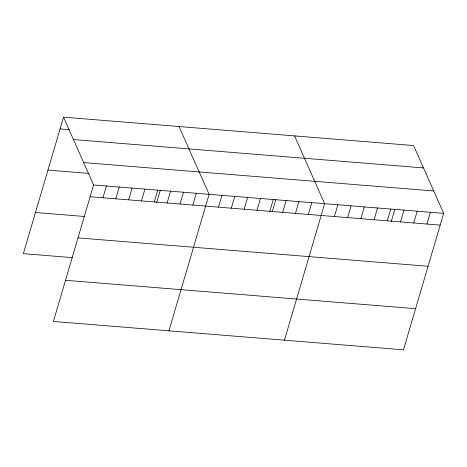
<?xml version="1.0" encoding="UTF-8"?>
<svg xmlns="http://www.w3.org/2000/svg" width="467" height="467" viewBox="0 0 467 467"><rect width="100%" height="100%" fill="white"/><g stroke="black" fill="none" stroke-linecap="round" stroke-linejoin="round"><path stroke-width="0.7" d="M63.524 117.164L93.581 184.955L53.407 321.454L403.476 349.836L443.65 213.337L413.593 145.546L63.524 117.164L23.35 253.663L72.554 257.65M102.95 197.775L106.418 185.994M115.787 198.814L119.254 187.039M128.623 199.858L132.091 188.078M141.46 200.898L144.922 189.117M154.291 201.937L157.758 190.162M156.643 202.655L160.344 190.069M167.128 202.982L170.595 191.201M179.964 204.021L183.432 192.241M192.801 205.06L196.268 193.28M168.931 330.817L209.105 194.325L179.048 126.534M218.474 207.144L221.942 195.364M231.311 208.183L234.773 196.403M244.142 209.222L247.609 197.442M256.978 210.261L260.446 198.487M269.815 211.306L273.283 199.526M272.162 212.024L275.869 199.432M282.652 212.345L286.119 200.565M295.488 213.384L298.956 201.61M308.325 214.429L311.793 202.649M284.456 340.186L324.629 203.688L294.566 135.897M334.384 216.542L337.851 204.762M347.611 217.61L351.079 205.83M360.833 218.684L364.301 206.904M374.061 219.759L377.529 207.978M387.283 220.827L390.751 209.047M391.188 221.673L394.895 209.082M400.511 221.901L403.978 210.121M413.733 222.975L417.2 211.195M426.961 224.043L430.428 212.263M60.056 128.945L69.326 129.698M73.442 139.54L423.511 167.922M83.663 162.586L433.732 190.968M47.943 170.099L89.302 173.455M93.581 184.955L443.65 213.337M90.113 196.735L440.183 225.117M35.463 212.503L84.667 216.495M78.001 237.89L428.07 266.272M65.52 280.293L415.589 308.675"/></g></svg>
